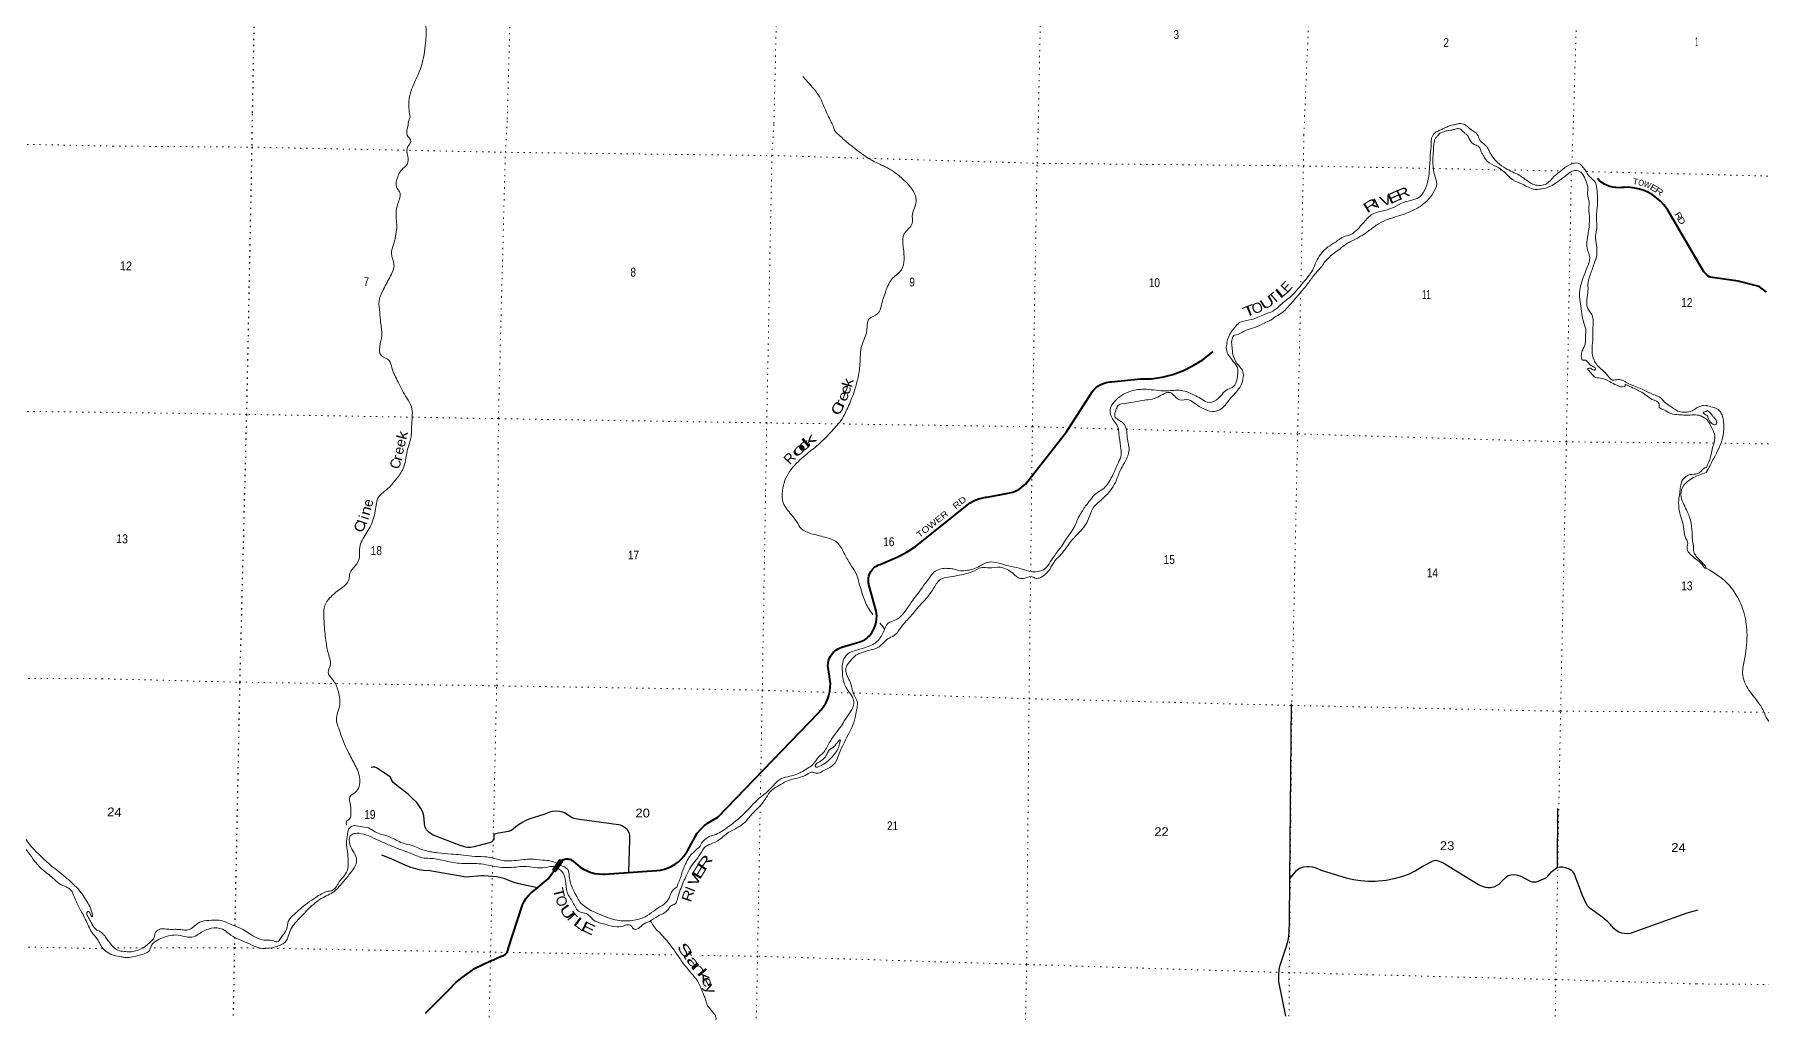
# Model space of a CAD drawing. Header units: feet. Extents: x -509309 to -252658, y -547785 to -360805.
# Drawn here: x -476222 to -442068, y -425019 to -405679 of the extents above; entities that cross this region are included whole.
import ezdxf

# ---------------------------------------------------------------- set-up
doc = ezdxf.new("R2010")
doc.units = ezdxf.units.FT
doc.header["$LTSCALE"] = 80
doc.linetypes.add('DOTTED', pattern=[1.5, 0.3, -1.2])
for name, color, linetype, lineweight in [('26', 7, 'Continuous', 40), ('27', 7, 'Continuous', 13), ('29', 7, 'Continuous', 25), ('39', 7, 'Continuous', 13), ('6', 7, 'DOTTED', 25), ('61', 7, 'Continuous', 13), ('7', 7, 'DOTTED', 13)]:
    doc.layers.add(name, color=color, linetype=linetype, lineweight=lineweight)
doc.layers.add('41', color=7, linetype='Continuous')

msp = doc.modelspace()

# ---------------------------------------------------------------- linework, layer by layer
at = {"layer": '26'}
for points in [[(-443064.85, -410483.72), (-443076.67, -410477.32), (-443108.53, -410456.58), (-443138.05, -410432.62), (-443164.91, -410405.71), (-443188.81, -410376.13), (-443209.48, -410344.23), (-443901.72, -409157.27), (-443916.42, -409134.58), (-443977.26, -409053.07), (-444046.29, -408978.37), (-444122.75, -408911.29), (-444205.81, -408852.57), (-444294.54, -408802.85), (-444387.99, -408762.68), (-444485.12, -408732.5), (-444584.88, -408712.64), (-444686.16, -408703.31), (-444762.87, -408704.31), (-444787.95, -408704.63), (-444812.87, -408708.2), (-444814.47, -408708.43), (-444873.12, -408712.31), (-444931.85, -408710.04), (-444990.02, -408701.64), (-445046.99, -408687.2), (-445102.15, -408666.89), (-445154.88, -408640.92), (-445204.6, -408609.59), (-445250.78, -408573.23), (-445292.9, -408532.24)], [(-441945.33, -410780.92), (-442091.99, -410665.63), (-442508.21, -410561.46), (-443064.85, -410483.72)], [(-459702.01, -416368.64), (-459688.71, -416337.57), (-459672.24, -416308.07), (-459652.77, -416280.44), (-459630.52, -416255.01), (-459605.73, -416232.04), (-459578.68, -416211.78), (-459549.66, -416194.47), (-459518.99, -416180.28), (-459487, -416169.38), (-459474.05, -416166), (-459137.88, -416018.5), (-458940.55, -415911.33), (-458791.11, -415810.87), (-457704.41, -414949.49), (-457633.68, -414910.03), (-457559.22, -414878.19), (-457481.83, -414854.3), (-457402.38, -414838.63), (-457367.8, -414834.47), (-456922.34, -414754.62), (-456860.76, -414737.3), (-456801.33, -414713.64), (-456744.69, -414683.89), (-456691.47, -414648.39), (-456642.26, -414607.53), (-456614.23, -414579.93), (-455802.66, -413543.47), (-455293.95, -412753.08), (-455259.41, -412712.26), (-455220.8, -412675.28), (-455178.53, -412642.53), (-455133.08, -412614.38), (-455084.92, -412591.14), (-455034.61, -412573.06), (-454982.67, -412560.34), (-454929.7, -412553.11), (-454909.15, -412551.82), (-454335.3, -412494.85), (-454122.8, -412492.78), (-453905.82, -412461.21), (-453693.32, -412407.14), (-453487.65, -412331.15), (-453291.04, -412234.07), (-453105.66, -412116.98), (-452933.53, -411981.15), (-452900.86, -411951.87)], [(-465800.21, -422034.9), (-465783.69, -422023.91), (-465766.12, -422014.72), (-465747.67, -422007.41), (-465728.57, -422002.06), (-465709.01, -421998.75), (-465689.21, -421997.49), (-465669.39, -421998.31), (-465649.77, -422001.2), (-465630.55, -422006.13), (-465611.95, -422013.04), (-465594.18, -422021.85), (-465577.43, -422032.47), (-465564.03, -422042.92), (-465422.84, -422160.67), (-465355.93, -422202.84), (-465284.98, -422237.78), (-465210.77, -422265.12), (-465134.11, -422284.55), (-465055.83, -422295.85), (-464976.8, -422298.92), (-464941.05, -422297.59), (-463910.07, -422230.75), (-463832.26, -422221.19), (-463755.87, -422203.55), (-463681.74, -422178.02), (-463610.68, -422144.89), (-463543.48, -422104.5), (-463480.87, -422057.32), (-463423.54, -422003.85), (-463372.11, -421944.68), (-463327.14, -421880.45), (-463302.94, -421838.8), (-463109.15, -421487.22), (-463039.94, -421409.08), (-462962.94, -421338.6), (-462890.71, -421284.43), (-462699.18, -421169.74), (-460710.95, -419105.98), (-460655.63, -419046.92), (-460606.78, -418982.4), (-460564.95, -418913.12), (-460530.58, -418839.86), (-460504.06, -418763.4), (-460485.68, -418684.59), (-460475.64, -418604.29), (-460474.05, -418523.38), (-460480.92, -418442.75), (-460491.54, -418383.21), (-460517.33, -418212.03), (-460520.6, -418169.87), (-460519.45, -418127.59), (-460519.24, -418125.74), (-460516.4, -418100.72), (-460509.19, -418075.74), (-460504.63, -418059.95), (-460488.66, -418020.61), (-460468.67, -417983.16), (-460444.87, -417948), (-460417.52, -417915.53), (-460386.94, -417886.09), (-460353.44, -417860.01), (-460317.4, -417837.57), (-460279.21, -417819.03), (-460247.93, -417807.31), (-459890.47, -417698.25), (-459856.62, -417688.44), (-459823.99, -417675.14), (-459792.92, -417658.5), (-459763.77, -417638.71), (-459757.24, -417633.2), (-459732.3, -417611.64), (-459708.26, -417586.59), (-459691.63, -417569.26), (-459655.66, -417522.93), (-459624.73, -417473.09), (-459599.18, -417420.29), (-459579.29, -417365.11), (-459565.28, -417308.16), (-459557.29, -417250.05), (-459555.43, -417191.42), (-459559.7, -417132.92), (-459566.6, -417091.04), (-459709.59, -416568.03), (-459717.09, -416535.08), (-459721.11, -416501.52), (-459721.59, -416467.73), (-459718.54, -416434.08), (-459711.99, -416400.93), (-459702.01, -416368.64)], [(-468485.39, -425049.78), (-468019.89, -424584.24), (-467882.14, -424445.84), (-467759, -424343.7), (-467502.69, -424163.35), (-467198.18, -424017.15), (-467126.16, -423988.12), (-466989.25, -423925.13), (-466972.65, -423922.09), (-466956.46, -423917.34), (-466940.86, -423910.92), (-466926.01, -423902.9), (-466912.08, -423893.38), (-466899.23, -423882.45), (-466887.58, -423870.24), (-466877.28, -423856.87), (-466868.43, -423842.51), (-466861.13, -423827.3), (-466855.46, -423811.4), (-466851.48, -423795.01), (-466849.57, -423781.86), (-466568.55, -422905.06), (-466534.15, -422839.38), (-466493.07, -422777.66), (-466445.76, -422720.57), (-466392.75, -422668.74), (-466334.61, -422622.74), (-466301.03, -422600.33), (-466060.51, -422393.73), (-465800.21, -422034.9)]]:
    msp.add_lwpolyline(points, dxfattribs=at)
at = {"layer": '29'}
for p, q in [((-446085, -422171.37), (-446077.8, -421000.94)), ((-464461.58, -422257.82), (-464439.47, -421623.59)), ((-446782.33, -422353.7), (-446640.97, -422431.52))]:
    msp.add_line(p, q, dxfattribs=at)
for points in [[(-451458.34, -425111.37), (-451597.71, -424430.68), (-451601.8, -424309.71), (-451593.6, -424186.7), (-451573.12, -424102.63), (-451450.14, -423725.38), (-451409.14, -423581.86), (-451392.76, -423446.54), (-451387.79, -423241.55), (-451380.37, -422394.78), (-451349.99, -418928.82)], [(-468577.38, -420999.66), (-468614.29, -420938.16), (-468659.38, -420882.81), (-468763.9, -420782.35), (-468831.53, -420718.8), (-469020.08, -420569.14), (-469124.6, -420483.03), (-469149.19, -420448.18), (-469169.68, -420390.77), (-469181.98, -420376.42), (-469214.77, -420353.87), (-469399.22, -420226.76), (-469452.51, -420198.06), (-469489.4, -420183.71), (-469526.28, -420181.66), (-469563.17, -420189.86)], [(-464439.47, -421623.59), (-464441.65, -421531.67), (-464458.04, -421475.29), (-464488.79, -421425.06), (-464535.92, -421380.99), (-464589.21, -421347.16), (-464626.1, -421330.76), (-464662.98, -421323.58), (-465482.75, -421212.88), (-465546.29, -421197.5), (-465593.42, -421175.97), (-465724.59, -421093.97), (-465765.58, -421073.47), (-465835.26, -421057.07), (-465900.85, -421050.92), (-465986.91, -421061.17), (-466046.36, -421077.57), (-466146.77, -421118.57), (-466439.85, -421214.93), (-466511.57, -421245.68), (-466558.71, -421271.31), (-466663.22, -421339.99), (-466745.2, -421405.59), (-466786.2, -421433.27), (-466843.57, -421454.79), (-467040.32, -421491.7), (-467122.29, -421508.1), (-467130.49, -421520.4), (-467130.49, -421614.7), (-467138.7, -421630.08), (-467171.48, -421659.81), (-467216.57, -421680.31), (-467249.37, -421688.51), (-467519.88, -421758.21), (-467593.67, -421770.51), (-467653.1, -421770.51), (-467687.93, -421766.41), (-467798.6, -421733.61), (-468347.85, -421520.4), (-468419.59, -421472.22), (-468466.72, -421421.99), (-468495.42, -421359.47), (-468507.7, -421290.78), (-468520, -421143.17), (-468540.51, -421070.4), (-468577.38, -420999.66)], [(-466268.15, -422572.63), (-466637.59, -422491.66), (-466709.33, -422471.15), (-466801.55, -422438.36), (-466928.61, -422389.16), (-466988.05, -422372.75), (-467072.07, -422356.35), (-467330.29, -422335.85), (-467377.44, -422336.87), (-467449.16, -422339.95), (-467613.11, -422356.35), (-467656.15, -422359.42), (-467719.68, -422352.25), (-468400.09, -422237.45), (-468523.05, -422225.15), (-468600.93, -422213.86), (-468678.81, -422192.35), (-468766.94, -422166.71), (-468871.45, -422126.74), (-469166.57, -421995.53), (-469346.91, -421921.73)], [(-451380.37, -422394.78), (-451249.28, -422226.62), (-451214.43, -422200.99), (-451183.69, -422182.54), (-451101.71, -422152.81), (-451046.37, -422145.63), (-451007.42, -422147.68), (-450929.55, -422156.91), (-450866, -422176.39), (-450740.99, -422226.62), (-450265.49, -422374.24), (-450122.01, -422406.02), (-449982.64, -422423.45), (-449826.87, -422438.82), (-449693.64, -422440.87), (-449626.02, -422435.75), (-449472.29, -422417.3), (-449314.48, -422386.54), (-449166.9, -422347.59), (-449015.24, -422292.23), (-448900.46, -422232.77), (-448761.1, -422148.71), (-448543.84, -422033.89), (-448492.6, -422024.66), (-448445.46, -422033.89), (-448373.72, -422063.62), (-448314.29, -422095.4), (-447650.23, -422505.46), (-447572.34, -422540.31), (-447508.81, -422560.82), (-447465.77, -422566.97), (-447410.43, -422564.92), (-447322.3, -422546.46)], [(-447322.3, -422546.46), (-447275.15, -422520.83), (-447240.31, -422496.23), (-447184.97, -422440.87), (-447092.74, -422352.71), (-447057.9, -422328.11), (-447008.71, -422311.7), (-446951.32, -422307.6), (-446902.13, -422311.7), (-446832.44, -422332.21), (-446793.5, -422348.61), (-446625.44, -422438.82), (-446588.54, -422451.12), (-446551.65, -422455.22), (-446500.41, -422451.12), (-446451.22, -422434.72), (-446338.5, -422387.56), (-446299.55, -422365.01), (-446277.01, -422340.41), (-446203.22, -422256.35), (-446139.69, -422203.04), (-446085, -422171.37)], [(-443306.51, -423015.37), (-443407.59, -423039.55), (-443522.37, -423072.35), (-444645.54, -423474.21), (-444698.83, -423480.34), (-444760.32, -423478.31), (-444813.61, -423468.04), (-444871, -423449.6), (-444926.33, -423416.78), (-444969.37, -423375.79), (-445041.11, -423291.72), (-445088.25, -423244.58), (-445235.82, -423125.66), (-445436.68, -422978.04), (-445487.92, -422928.81), (-445526.86, -422867.32), (-445588.35, -422719.7), (-445756.41, -422285.04), (-445772.8, -422261.45), (-445801.5, -422231.73), (-445867.09, -422194.83), (-445920.38, -422174.32), (-445977.77, -422162.02), (-446041.3, -422163.04), (-446085, -422171.37)]]:
    msp.add_lwpolyline(points, dxfattribs=at)
at = {"layer": '39'}
msp.add_line((-463504.21, -422551.69), (-463489.77, -422489.94), dxfattribs=at)
for points in [[(-469480.76, -403871.41), (-469259.65, -404112.04), (-469080.61, -404345.98), (-468896.3, -404628.22), (-468707.81, -404900.49), (-468524.69, -405259.08), (-468476.5, -405515.05), (-468490.53, -405898.65), (-468584.01, -406355.34), (-468759.03, -406762.52), (-468808.31, -406960.68), (-468809.6, -407171.66), (-468790.84, -407314.66)], [(-460414.88, -407484.42), (-460566.03, -407185.75), (-460713.68, -406869.92), (-460875.19, -406670.42), (-461019.24, -406509.39)], [(-470049.18, -421328.33), (-470056.42, -421272), (-469989.29, -421206.65), (-469961.44, -421080.52), (-469967.53, -420941.87), (-469983.18, -420768.96), (-469875.64, -420684.08), (-469785.65, -420418.23), (-469882.01, -420133.76), (-470018.86, -419874.84), (-470110.38, -419674.77), (-470203.04, -419412.44), (-470248.7, -419233.09), (-470188.96, -418978.87), (-470209.03, -418691.43), (-470300.38, -418479.32), (-470408.4, -418311.16), (-470363.72, -418129.03), (-470389.96, -417996.13), (-470446.76, -417752.37), (-470484.18, -417414.48), (-470497.01, -417183.37), (-470476.18, -416984.85), (-470377.72, -416831.57), (-470176.66, -416659.62), (-470001.44, -416469.24), (-469981.64, -416345.01), (-469877.25, -416197.84), (-469790.35, -416010.27), (-469787.83, -415829.57), (-469739.78, -415693.67), (-469581.49, -415422.74), (-469480.82, -415110.85), (-469408.66, -414828.69), (-469227.81, -414666.5), (-469066.71, -414481.96), (-468929.4, -414277), (-468848.29, -413928.7), (-468767.76, -413622.56), (-468758.44, -413385.72), (-468746, -413213.19), (-468763.76, -413048.28), (-468857.68, -412876.3), (-469025.82, -412558.71), (-469148.35, -412279.9), (-469206.52, -412134.51), (-469353.66, -412038.11), (-469352.02, -411632.48), (-469374.48, -411373.12), (-469389.88, -411182.14), (-469402.76, -410955.04), (-469331.69, -410751.18), (-469191.6, -410490.04), (-469109.63, -410224.08), (-469160.91, -410016.53), (-469116.2, -409832.4), (-469077.76, -409666.25), (-469055.54, -409511.93), (-469067.56, -409222.59), (-469030.71, -409026.29), (-468997.36, -408793.81), (-469056.26, -408700.62), (-469035.38, -408498.08), (-468989.84, -408398.3), (-468930.73, -408332.84), (-468843.15, -408239.66), (-468837, -408087.13), (-468834.29, -407892.37), (-468774.73, -407794.79), (-468847.23, -407669.29), (-468836.88, -407502.76), (-468810.9, -407366.56), (-468790.84, -407314.66)], [(-448573.96, -407718.19), (-448501.74, -407620.25), (-448427.48, -407580.15), (-448359.25, -407548.07), (-448272.95, -407509.98), (-448208.73, -407481.92), (-448106.38, -407459.9), (-448024.11, -407441.89), (-447921.76, -407462.04), (-447847.52, -407518.31), (-447759.24, -407588.65), (-447685, -407640.9), (-447634.3, -407736.76)], [(-459629.8, -417158.66), (-459691.86, -417080.74), (-459818.59, -416815.93), (-459903.11, -416545.68), (-459972.42, -416335.88), (-460082.34, -416159.66), (-460203.7, -415941.11), (-460347.21, -415728.29), (-460580.6, -415628.69), (-460858.51, -415556.59), (-461049.77, -415457.58), (-461140.26, -415327.81), (-461242.63, -415185.83), (-461405.92, -414952.65), (-461422.54, -414705.42), (-461280.88, -414331.84), (-460997.78, -414032.5), (-460746.06, -413825.1), (-460469.43, -413557.8), (-460265.41, -413317.61), (-460112.91, -413030.53), (-459998.42, -412734.9), (-459932.92, -412498.84), (-459888.68, -412204.24), (-459849.39, -411833.27), (-459753.04, -411543.42), (-459709.67, -411311.07), (-459539.66, -411206.97), (-459463.02, -411035.32), (-459372.74, -410749.39), (-459240.89, -410504.2), (-459067.98, -410335.88), (-459015.02, -410135.79), (-459029.86, -409904.65), (-459009.86, -409621.78), (-458854.52, -409419.08), (-458849.97, -409236.4), (-458810.08, -409110.43), (-458777.58, -408938.18), (-458888.63, -408699.69), (-459025.07, -408555.24), (-459221.45, -408391.89), (-459388.69, -408297.22), (-459667.71, -408160.84), (-460037.26, -407896.72), (-460217.78, -407747.64), (-460336.62, -407635.56), (-460384.1, -407586.71), (-460414.88, -407484.42)], [(-452422.94, -412492.31), (-452418.84, -412273.5), (-452505.78, -412142.21), (-452635.88, -411912.13), (-452624.55, -411775.71), (-452597.53, -411675.58), (-452477.45, -411485.94), (-452374.22, -411382.49), (-452143.12, -411322.37), (-451883.54, -411218.34), (-451720.57, -411155.59), (-451540.76, -411008.67), (-451324.54, -410827.95), (-451243.5, -410738.35), (-450992.04, -410435.48), (-450933.06, -410347.68), (-450859.27, -410177.71), (-450662.29, -409912.49), (-450516.99, -409811.43), (-450418.15, -409746.08), (-450349.54, -409698.52), (-450172.55, -409637.91), (-450045.32, -409538.69), (-449917.68, -409397.31), (-449743.72, -409234.27), (-449504.51, -409164.19), (-449301.34, -409089.76), (-449126.09, -409001.02), (-448792.13, -408875.59), (-448737.31, -408801.81), (-448657.27, -408607.79), (-448630, -408481.56), (-448616.17, -408292.96), (-448604.57, -408128.44), (-448597.25, -407991.98), (-448584.17, -407881.67), (-448578.87, -407747.21), (-448573.96, -407718.19)], [(-448539.73, -407984.92), (-448536.31, -407923.61), (-448533.65, -407870.42), (-448525.67, -407818.57), (-448515.04, -407773.36), (-448493.51, -407719.85)], [(-448493.51, -407719.85), (-448453.58, -407682.53), (-448423.48, -407644.4), (-448359.26, -407612.32), (-448266.94, -407582.27), (-448182.66, -407570.28), (-448102.38, -407550.26), (-448026.13, -407544.29), (-447983.99, -407568.41), (-447925.8, -407626.68), (-447883.67, -407658.83), (-447851.56, -407692.99), (-447838.85, -407732.84)], [(-444743.91, -412638.3), (-444767.04, -412648.85), (-444909.12, -412623.45), (-445056.71, -412545.81), (-445234.48, -412479.93), (-445352.51, -412454.76), (-445402.14, -412404.11), (-445473.55, -412325.15), (-445489.35, -412300.92), (-445455.09, -412281.15), (-445409.16, -412299.64), (-445353.25, -412322.24), (-445332.99, -412300.34), (-445416.54, -412233.32), (-445489.99, -412158.36), (-445541.78, -412123.76), (-445581.89, -412125.4), (-445610.86, -412010.69), (-445585.94, -411920.57), (-445540.88, -411820.6), (-445531.1, -411635.98), (-445522.27, -411551.74), (-445564.81, -411388.72), (-445601.14, -411205.69), (-445627.32, -411008.69), (-445651.63, -410825.77), (-445628.02, -410663.36), (-445574.22, -410487.18), (-445502.28, -410301.12), (-445449.98, -410072.72), (-445488.87, -409947.88), (-445501.35, -409785.15), (-445484.06, -409654.8), (-445466.85, -409532.49), (-445450.96, -409337.89), (-445462.84, -409112.92), (-445459.8, -409004.53), (-445490.19, -408829.58), (-445481.14, -408721.25), (-445519.96, -408588.38), (-445600.58, -408425.02), (-445706.31, -408371.85), (-445792.61, -408383.1), (-445857.16, -408424.67), (-446103.48, -408609.13), (-446222.45, -408682.32), (-446425.45, -408738.69), (-446535.75, -408743.7), (-446779.32, -408641.08), (-446968.93, -408555.02), (-447159.7, -408380.6), (-447295.15, -408291.02), (-447474.58, -408188.99), (-447528.03, -408118.23), (-447561.53, -408057.69), (-447595.04, -407999.16), (-447612.49, -407936.76), (-447674.08, -407879.98), (-447753.93, -407845.12), (-447838.85, -407732.84)], [(-447447.23, -407959), (-447467.02, -407923.83), (-447507.51, -407874.22), (-447544.97, -407840.82), (-447599.63, -407795.26), (-447623.92, -407767.93), (-447634.3, -407736.76)], [(-448539.73, -407984.92), (-448545.79, -408060.71), (-448545.88, -408279.55), (-448521.44, -408448.42), (-448475.14, -408637.57), (-448542.94, -408809.61), (-448705.19, -409006.89), (-448910.96, -409143.53), (-449248.99, -409274.95), (-449440.02, -409337.44), (-449625.29, -409426.09), (-449802.9, -409552.96), (-450044.95, -409709.35), (-450238.37, -409811.97), (-450387.73, -409919.02), (-450597.8, -410085.74), (-450698.85, -410192.94)], [(-447447.23, -407959), (-447432.59, -407990.61), (-447385.33, -408079.39), (-447268.36, -408214.97), (-447105.12, -408332.92), (-446845.78, -408463.79), (-446744.17, -408528.97), (-446548.88, -408649.21), (-446302.14, -408631.4), (-446154.46, -408490.21), (-446039.29, -408394.89), (-445867.7, -408269.98), (-445676.87, -408227.56), (-445545.75, -408351.24), (-445436.97, -408504.82), (-445347.58, -408589.96), (-445301.3, -408781.12), (-445291, -408961.91), (-445302.79, -409146.51), (-445312.37, -409309.04), (-445308.32, -409513.87), (-445329.78, -409662.24), (-445315.54, -409849.09), (-445305.26, -410031.88), (-445359.14, -410216.1), (-445441.6, -410454.26), (-445481.36, -410628.57), (-445480.14, -410710.89), (-445497.77, -410877.37), (-445483.91, -411104.37), (-445400.99, -411237.64), (-445380.89, -411440.6), (-445384.3, -411587.13), (-445387.66, -411729.65), (-445399.72, -411942.36), (-445361.39, -412125.41), (-445230.67, -412291.24), (-445113.47, -412402.74), (-444994.3, -412518.27), (-444883.97, -412509.25), (-444670.29, -412593.52), (-444410.7, -412698.3), (-444231.15, -412788.28), (-444027.63, -412886.52), (-443972.08, -412947.26), (-443852.64, -413034.68), (-443765.05, -413097.73), (-443679.26, -413140.68), (-443549.09, -413153.92), (-443420.58, -413131), (-443331.81, -413071.58), (-443269.41, -413044.05), (-443156.91, -413018.98), (-443132.8, -413023.48), (-443124.46, -413027.02), (-443114, -413031.49)], [(-451691.45, -411282.58), (-451549.87, -411197.73), (-451379.68, -411027.55), (-451198.86, -410820.13), (-451023.35, -410607.39), (-450890.39, -410426.57), (-450778.7, -410304.24), (-450698.85, -410192.94)], [(-451691.45, -411282.58), (-451746.26, -411326.01), (-451824.77, -411361.43), (-451943.63, -411422.58), (-452120.69, -411491.22), (-452287.64, -411551.93), (-452398.46, -411611.15), (-452486.92, -411638.44), (-452529.94, -411734.42), (-452525.29, -411877.01), (-452508.46, -412003.65), (-452428.05, -412189.1), (-452319.12, -412326.62), (-452302.31, -412455.27), (-452372.46, -412663.42), (-452573.21, -412904.52), (-452769.6, -413107.5), (-452920.26, -413140.25), (-453096.12, -413084.43), (-453247.59, -412992.69), (-453379.09, -412909.17), (-453561.53, -412911.51), (-453748.57, -412767.25), (-453991.97, -412855.37), (-454295.3, -412922.85), (-454612.51, -412974.15), (-454787.45, -413030.77), (-454822.31, -413112.77), (-454845.5, -413231.01), (-454678.47, -413373.08), (-454596.98, -413654.91), (-454565.6, -413936.28), (-454655.91, -414156.3), (-454737.58, -414312.15), (-454834.05, -414548.17), (-454929.76, -414703.9), (-455105.89, -414884.98), (-455178.7, -414952.58), (-455257.62, -415030.15), (-455343.57, -415214.08), (-455400.96, -415346.06), (-455526.83, -415511.54), (-455690.86, -415684.71), (-455812.7, -415848.22), (-455906.05, -415967.83), (-456023.52, -416093.24), (-456100.84, -416212.99), (-456218.55, -416364.5), (-456323.43, -416431.8), (-456397.73, -416445.17), (-456479.62, -416414.3), (-456712.49, -416450.32), (-456865.83, -416344.51), (-456975.36, -416269.22), (-457113.24, -416223.78), (-457329.87, -416237.86), (-457476.15, -416232.5), (-457671.4, -416317.04), (-457804.09, -416357.99), (-457968.78, -416390.61), (-458149.48, -416421.08), (-458284.16, -416459.99), (-458422.07, -416627.38), (-458558.23, -416820.88), (-458722.33, -417002.07), (-458880.5, -417191.35), (-459056.78, -417388.5), (-459212.93, -417575.79), (-459337.87, -417644.92), (-459509.72, -417797.94), (-459724.94, -417874.26), (-459907.94, -417934.82)], [(-462855.77, -421549.29), (-462740.55, -421512.68), (-462486.48, -421356.4), (-462274.39, -421187.69), (-462096.35, -421016.66), (-461964.7, -420875.32), (-461623.02, -420571.28), (-461519.7, -420457.79), (-461443.05, -420408.3), (-461274.22, -420361.66), (-461054.98, -420283.36), (-460929.98, -420208.21), (-460825.04, -420134.89), (-460703.26, -419977.4), (-460624.39, -419905.85), (-460494.13, -419700.25), (-460370.1, -419516.67), (-460256.35, -419361.12), (-460176.93, -419231.34), (-460069.18, -419073.72), (-460011.6, -418921.66), (-460034.48, -418798.98), (-460127.38, -418661.61), (-460219.53, -418445.94), (-460236.01, -418283.16), (-460234.66, -418142.64), (-460189.28, -418008.54), (-460090.16, -417915.08), (-459975.49, -417871.96), (-459800.57, -417817.35), (-459657.76, -417766.46), (-459492.09, -417631.46), (-459408.41, -417475.62), (-459326.84, -417329.81), (-459198.02, -417274.77), (-458916.6, -416984.23), (-458760.23, -416772.85), (-458664.75, -416641.21), (-458514.41, -416431.78), (-458423.18, -416324.2), (-458310.33, -416263), (-458187.89, -416246.05), (-458117.78, -416250.71), (-458021.67, -416261.63), (-457931.72, -416288.56), (-457797.42, -416289.79), (-457652.84, -416263.01), (-457519.99, -416206), (-457370.94, -416131.07), (-457198.52, -416128.64), (-456978.62, -416190.89), (-456736.59, -416245.31), (-456470.64, -416314), (-456257.79, -416275.8), (-456144.38, -416154.37), (-456052.83, -416014.67), (-455900.54, -415811.28), (-455823.17, -415685.5), (-455729.72, -415555.86), (-455629.94, -415394.15), (-455582.75, -415280.14), (-455486.87, -415106.35), (-455421.81, -415010.58), (-455326.43, -414888.98), (-455221.05, -414769.49), (-455083.87, -414678.39), (-454988.7, -414578.88), (-454892.9, -414413.12), (-454839.67, -414297.16), (-454772.12, -414151.21), (-454718.55, -413999.12), (-454729, -413834.39), (-454762.61, -413577.1), (-454781.51, -413456.46), (-454905.9, -413258.57), (-454936.41, -413095.66), (-454846.7, -412937.87), (-454670.99, -412800.95), (-454489.89, -412728.33), (-454219.03, -412702.71), (-454028.76, -412720.51), (-453834.45, -412734.34), (-453714.1, -412725.41), (-453427.66, -412748.11), (-453275.98, -412817.76), (-453144.31, -412883.22), (-453018.74, -412958.65), (-452831.88, -412912.18), (-452611.38, -412703.4), (-452498.6, -412648.21), (-452422.94, -412492.31)], [(-444743.91, -412638.3), (-444743.57, -412629.75), (-444748.89, -412616.45), (-444736.93, -412608.47), (-444718.31, -412616.45), (-444667.79, -412639.05), (-444614.6, -412662.99), (-444544.13, -412692.24), (-444497.6, -412720.16), (-444459.04, -412740.1), (-444412.33, -412760.76)], [(-443119.42, -413308.21), (-443193.28, -413257.56), (-443265.11, -413222.77), (-443381.24, -413209.66), (-443551.67, -413214.12), (-443681.88, -413204.9), (-443842.02, -413181.35), (-443979.65, -413109.81), (-444069.35, -413056.79), (-444074.75, -412992.49), (-444212.18, -412900.89), (-444325.74, -412827.57), (-444412.33, -412760.76)], [(-443118.03, -413222.83), (-443160.65, -413199.64), (-443188.52, -413179.31), (-443204.34, -413157.08), (-443186.26, -413153.23), (-443154.1, -413143.48), (-443135.98, -413135.62), (-443115.86, -413122.06)], [(-443114, -413031.49), (-442882.45, -413123.71), (-442794.9, -413394.7), (-442820.04, -413671.66), (-442990, -414064.55), (-443139.37, -414351.87)], [(-443118.03, -413222.83), (-442982.01, -413403.32), (-442951.83, -413401.86), (-442934.62, -413339.86), (-442999.33, -413250.21), (-443032.68, -413205.37), (-443115.86, -413122.06)], [(-443119.42, -413308.21), (-443004.22, -413519.5), (-442970.64, -413662.85), (-443014.27, -413851.01), (-443055.88, -414039.21), (-443137.44, -414249)], [(-443175.55, -416238.66), (-443264.84, -416125.92), (-443370.32, -416046.66), (-443459.73, -415963.52), (-443520.96, -415868.6), (-443507.84, -415754.28), (-443560.69, -415621.28), (-443588.87, -415424.27), (-443629.48, -415269.3), (-443674.01, -415104.26), (-443684.07, -414899.38), (-443664.67, -414757.02), (-443649.43, -414630.67), (-443603.99, -414490.55), (-443521.06, -414413.01), (-443468.73, -414391.4), (-443306.17, -414370.81), (-443257.72, -414335.11), (-443172.8, -414259.6), (-443137.39, -414248.87)], [(-443139.29, -414351.72), (-443270.3, -414393.22), (-443393.12, -414450.32), (-443514.16, -414529.52), (-443585.02, -414603.15), (-443640.93, -414789.36), (-443600.35, -414948.34), (-443531.53, -415087.5), (-443455.28, -415288.97), (-443421.6, -415540.24), (-443414.81, -415668.8), (-443396.04, -415801.48), (-443385.17, -415922.04), (-443343.82, -416000.72), (-443238.67, -416114.12), (-443174.62, -416182.47)], [(-443139.97, -416239.97), (-443160.14, -416241.53), (-443166.35, -416239.97), (-443175.55, -416238.66)], [(-443139.97, -416239.97), (-443158.59, -416202.73), (-443174.62, -416182.47)], [(-443139.97, -416239.97), (-442725.43, -416540.08), (-442546.77, -416774.56), (-442390.57, -417139.29), (-442334.05, -417568.52), (-442389.62, -418082.13), (-442418.81, -418361.03), (-442344.35, -418577.5), (-442124.76, -418883.09), (-442009.49, -419066.15), (-441928.16, -419236.51), (-441601.96, -419427.47), (-441227.57, -419510.77), (-440601.81, -419367.52), (-440338.38, -419251.76), (-439886.5, -419274.17), (-439626.25, -419443.81), (-439357.23, -419794.54), (-438945.39, -420250.43), (-438598.91, -420652.85), (-438517.4, -420813.17), (-438311.37, -420869.24), (-438002.71, -420808.59), (-437748.74, -420881.62), (-437377.93, -421272.43), (-437206.46, -421571.1), (-437104.93, -421846.38)], [(-459400.19, -417457.28), (-459419.67, -417419.84), (-459494.02, -417328.26)], [(-459907.94, -417934.82), (-459984.54, -417980.3), (-460055.41, -418053.93), (-460132.48, -418147.59), (-460169.52, -418247.63), (-460119.04, -418418.75), (-460073.9, -418519.55), (-459996.13, -418771.23), (-459942.99, -418874.11), (-459946.36, -419016.63), (-459977.9, -419170.93), (-460040.05, -419381.17), (-460123.79, -419543.03), (-460209.63, -419714.9), (-460301.75, -419914.83), (-460355.19, -420052.87), (-460486.82, -420192.2), (-460587.5, -420239.46), (-460752.49, -420304.2), (-460820.43, -420281.5), (-460939.15, -420328.59), (-461186.51, -420412.66), (-461339.32, -420461.45), (-461498.55, -420552.34), (-461639.75, -420643.4), (-461743.33, -420785), (-461869.24, -420954.5), (-462029.12, -421113.65), (-462130.53, -421237.2), (-462300.21, -421372.17), (-462507.77, -421486.71), (-462622.95, -421582.02), (-462804.38, -421688.78), (-462951.41, -421761.71), (-463010.29, -421839.47), (-463128.25, -422017.08), (-463233.79, -422152.63), (-463313.44, -422306.5), (-463383.07, -422460.45), (-463442.65, -422612.49), (-463500.49, -422790.65), (-463543.5, -422886.62), (-463634.16, -422933.98), (-463678.85, -422995.8), (-463757.7, -423065.35), (-463888.61, -423130.4), (-464053.99, -423235.3), (-464192.97, -423304.29), (-464304.03, -423389.61), (-464376.1, -423378.91), (-464415.64, -423322.33), (-464507.69, -423305.42), (-464576.05, -423326.88), (-464742.53, -423337.4), (-464964.52, -423283.16), (-465172.19, -423198.94), (-465299.35, -423081.33), (-465433.34, -423047.98), (-465567.85, -422860.03), (-465682.16, -422656.2), (-465716.03, -422425), (-465814.3, -422221.32), (-465869.32, -422191.45)], [(-460275.19, -419654.07), (-460293.87, -419720.15), (-460324.89, -419820.25), (-460396.12, -419932.03), (-460491.29, -420031.54), (-460602.4, -420120.87), (-460670.91, -420158.39), (-460769.26, -420171.54), (-460771.03, -420147.43), (-460706.32, -420087.8), (-460621.56, -420028.34), (-460572.97, -419978.59), (-460528.09, -419896.69), (-460487.36, -419830.81), (-460412.78, -419787.32), (-460364.1, -419727.54), (-460323.55, -419679.73), (-460275.12, -419646.04), (-460267.18, -419654.14)], [(-474988.09, -423410.59), (-475022.55, -423375.56), (-475066.77, -423319.81), (-475111.96, -423233.91), (-475168.96, -423141.58), (-475189.15, -423086.66), (-475169.55, -423041.14), (-475135.85, -423052.34), (-475108, -423117.56), (-475082.79, -423142.53), (-475084.47, -423074.19), (-475146.96, -422907.35), (-475303.04, -422663), (-475553.03, -422409.39), (-475716.73, -422271.21), (-475857.43, -422163.95), (-476077.09, -421961.6), (-476355.75, -421666.83), (-476462.7, -421510.53), (-476562.74, -421386.59), (-476672.99, -421268.32), (-476873.53, -421034.49), (-476938.34, -420935.86), (-477030.7, -420822.23), (-477106.27, -420745.32), (-477204.99, -420641.51), (-477307.57, -420533.55), (-477433, -420448.91), (-477556.06, -420412.55), (-477704.33, -420351.22), (-477943.31, -420363.09), (-478051.26, -420471.85), (-478179.85, -420597.98), (-478233.41, -420640.32), (-478196.39, -420671.72), (-478271.87, -420827.79), (-478323.2, -420922.43), (-478380.09, -420944.57), (-478398.91, -421026.27), (-478404.76, -421080.29), (-478462.71, -421192.78), (-478520.76, -421249.03), (-478608.83, -421362.48), (-478679.27, -421488.6), (-478752.14, -421626.68), (-478816.21, -421801.21), (-478849.57, -421956.72), (-478918.45, -422213.43), (-478952.83, -422399.03), (-478999.98, -422606.28), (-478972.22, -422792), (-478936.33, -422915.74), (-478929.44, -423066.61), (-478920.31, -423269.77), (-478915.76, -423430.59), (-478933.3, -423592.66), (-478999.34, -423706.88), (-479041.09, -423755.65), (-479032.44, -423796.12), (-479040.16, -423846.06), (-479109.67, -423885.85), (-479201.38, -423870.65), (-479281.36, -423982.38), (-479448.25, -424173.46), (-479502.7, -424241.89), (-479502.27, -424288.09), (-479531.4, -424319.23), (-479648.63, -424347.33), (-479854.5, -424446.7), (-480000.22, -424546.13), (-480249.3, -424678.16), (-480523.23, -424833.43), (-480699.81, -424955.9), (-480863.26, -425104.93), (-481015.97, -425173.99), (-481193.66, -425270.31), (-481325.03, -425360.19), (-481444.08, -425500.7), (-481586.35, -425616.32), (-481666.54, -425734.06), (-481808.55, -425960.15), (-481904.81, -426137.59), (-481930.15, -426293.37), (-481924.31, -426416.08), (-481943.51, -426568.06), (-481976.35, -426649.27), (-482020.13, -426816.47), (-482063.43, -426969.63), (-482088.14, -427165.6), (-482068.18, -427345.03), (-482035.07, -427432.52), (-481994.54, -427596.59), (-481965.94, -427816.49), (-481954.92, -427905.23), (-481955.22, -428031.75), (-481990.47, -428124.93), (-482077.07, -428254.51)], [(-483355.67, -427325.88), (-483207.99, -427317.92), (-483088.94, -427354.14), (-482984.65, -427411.95), (-482889.81, -427511.61), (-482840.77, -427720.16), (-482835.67, -427864.93), (-482855.83, -428044.99), (-482862.77, -428307.85), (-482830.18, -428469.64), (-482736.47, -428661.64), (-482643.08, -428745.19), (-482478.24, -428791.02), (-482232.46, -428697.03), (-482077.39, -428499.52), (-482012.26, -428353.14), (-481904.97, -428145.94), (-481828.74, -427967.81), (-481808.58, -427787.75), (-481884.18, -427475.87), (-481942.59, -427307.17), (-482018.67, -427009.32), (-481990.63, -426833.55), (-481906.01, -426585.41), (-481852.17, -426358.31), (-481809.71, -426170.98), (-481804.43, -426074.76), (-481733.67, -425880.38), (-481641.46, -425763.04), (-481482.68, -425692.18), (-481409.68, -425550.09), (-481279.36, -425432.05), (-481024.18, -425356.47), (-480922.28, -425307.75), (-480726.22, -425202.02), (-480496.44, -424989), (-480344.46, -424823.51), (-480084.69, -424671.76), (-479828.08, -424554.05), (-479489.8, -424392.96), (-479347.97, -424231.13), (-479339.23, -424151.1), (-479267.57, -424107.37), (-479191.11, -423981.46), (-479022.61, -423860.72), (-478904.74, -423696.07), (-478890.38, -423686.52), (-478792.58, -423404.7), (-478790.49, -423284.27), (-478827.74, -423200.64), (-478852.39, -423041.14), (-478809.79, -423026.53), (-478751.33, -423134.99), (-478749.01, -423066.78), (-478790.63, -422934.81), (-478853.64, -422665.53), (-478887, -422467.57), (-478824.08, -422327.13), (-478771.43, -422252.63), (-478753.56, -422375.75), (-478726.81, -422296.33), (-478660.68, -422061.62), (-478596.31, -421760.57), (-478387.37, -421394.19), (-478271.05, -421157.19), (-478249.23, -420987.23), (-478132.88, -420808.46), (-478024.66, -420691.68), (-477842.09, -420511.17), (-477667.95, -420519.17), (-477585.64, -420515.97), (-477383.14, -420633.38), (-477272.18, -420789.83), (-477132.87, -420878.97), (-476988.65, -421000.41), (-476881.36, -421146.69), (-476791.88, -421286.33), (-476772.56, -421425.57), (-476630.45, -421609.2), (-476377.37, -421830.78), (-476252.67, -421995.73), (-476081.07, -422196.44), (-475858.73, -422378.8), (-475726.24, -422491.81), (-475488.45, -422632.53), (-475440.07, -422742.64), (-475386.16, -422867), (-475275.05, -423077.68)], [(-474848.45, -423502.13), (-474819.42, -423546.14), (-474754.12, -423635.08), (-474666.91, -423738.27), (-474571.35, -423807.41), (-474449.28, -423828.61), (-474331.1, -423837.72), (-474224.67, -423818.62), (-474095.93, -423771.62), (-473993.02, -423700.28), (-473928.32, -423642.65), (-473855.32, -423554.98), (-473838.57, -423480.85), (-473757.55, -423393.25), (-473647.21, -423384.23), (-473537.05, -423393.27), (-473418.77, -423392.35), (-473334.64, -423399.14), (-473224.48, -423408.18), (-473144.13, -423390.85), (-473081.57, -423347.25), (-472996.74, -423279.77), (-472912.11, -423234.37), (-472721.48, -423214.03), (-472601.16, -423209.11), (-472469.12, -423236.42), (-472317.41, -423302.06), (-472181.59, -423353.5), (-472063.89, -423412.8), (-471942.39, -423494.22), (-471776.83, -423580.07), (-471642.81, -423609.4), (-471526.57, -423612.48), (-471412.59, -423641.63), (-471355.82, -423573.89), (-471296.92, -423494.12), (-471227.64, -423376.3), (-471202.24, -423236), (-471151.4, -423160.17), (-471017.92, -423036.91), (-470902.69, -422935.58), (-470735.17, -422816.65), (-470654.48, -422763.18), (-470424.81, -422642.82), (-470342.47, -422627.51), (-470225.03, -422504.11), (-470190.43, -422450.22), (-470089.04, -422328.68), (-470019.51, -422184.76), (-470014.19, -422048.29), (-470030.41, -421857.41), (-470048.8, -421684.58), (-470031.23, -421524.12), (-470006.1, -421411.92), (-469915.23, -421342.48), (-469779.06, -421357.79), (-469614.95, -421385.39), (-469481.37, -421460.9), (-469359.59, -421512.21), (-469185.7, -421566.01), (-468944.27, -421682.66), (-468796.31, -421722.16), (-468666.45, -421767.52), (-468494.69, -421833.35), (-468240.54, -421877.84), (-467980.2, -421904.32), (-467785.87, -421916.14), (-467569.67, -421946.23), (-467319.18, -421954.55), (-467121.07, -421990.5), (-466919.03, -422034.51), (-466732.58, -422032.21), (-466543.96, -422011.85), (-466397.53, -422001.15), (-466173.23, -422023.28), (-466003.01, -422040.91), (-465816.7, -422125.96)], [(-465868.55, -422191.87), (-465945.92, -422149.85), (-466108.47, -422168.43), (-466533.22, -422146.47), (-466699.74, -422161), (-467064.52, -422155.65), (-467428.76, -422094.08), (-467775.5, -422088.9), (-468089.74, -422039.84), (-468363.88, -421989.14), (-468512.15, -421981.76), (-468755.89, -421897.2), (-468977.61, -421814.86), (-469193.27, -421728.56), (-469418.85, -421630.12), (-469798.39, -421492.12), (-469894.66, -421497.27), (-469973.27, -421542.72), (-469994.22, -421636.89), (-469963.38, -421765.67), (-469876.61, -421915.03), (-469849.85, -422051.8), (-469925.57, -422213.73), (-470075.78, -422409.11), (-470160.96, -422512.73), (-470292.5, -422642.03), (-470550.44, -422784.22), (-470786.82, -422976.8), (-470914.33, -423104.12), (-471062.18, -423263.38), (-471147.6, -423391.09), (-471201.06, -423531.14), (-471240.02, -423623.14), (-471389.27, -423718.14), (-471531.99, -423758.99), (-471682.47, -423773.67)], [(-463412.56, -422277.31), (-463395.36, -422226.73), (-463366.57, -422161.29), (-463329.81, -422074.65), (-463283.91, -421990.49), (-463234.64, -421919.06), (-463184.78, -421871.68), (-463100.91, -421792.61)], [(-462855.77, -421549.29), (-462911.68, -421583.74), (-462998.12, -421652.23), (-463030.73, -421702.79), (-463081.29, -421779.44), (-463100.91, -421792.61)], [(-465819.76, -422124.48), (-465671.86, -422208.57), (-465641.12, -422347.39), (-465563.42, -422607.1), (-465490.57, -422744.29), (-465429.43, -422849.25), (-465304.21, -422960.82), (-465162.67, -423042.43), (-464964.98, -423122.54), (-464769.25, -423196.61), (-464613.14, -423222.14), (-464384.58, -423218.21), (-464141.3, -423142.14), (-463969.85, -423031.28), (-463804.42, -422920.37), (-463727.67, -422860.84), (-463648.33, -422739.1), (-463584.96, -422611.19), (-463504.21, -422551.69)], [(-463412.56, -422277.31), (-463446.61, -422392.65), (-463489.77, -422489.94)], [(-475275.05, -423077.68), (-475199.93, -423226.87), (-475136.35, -423361.61), (-475027.6, -423524), (-475027.34, -423524.21)], [(-471682.47, -423773.67), (-471806.53, -423750.45), (-472002.17, -423666.34), (-472205.81, -423580.15), (-472377.22, -423478.19), (-472504.68, -423390.69), (-472723, -423372.63), (-472946.41, -423466.95), (-473079.43, -423542.02), (-473193.72, -423544.99), (-473379.78, -423507.14), (-473684.98, -423560.56), (-473819.91, -423625.58), (-473886.59, -423681.18), (-473949.96, -423809.09), (-474187.51, -423915.33), (-474440.41, -423949.15), (-474510.43, -423934.45), (-474644.51, -423911.14), (-474786.19, -423843.59), (-474881.55, -423754.37), (-474938.78, -423659.49), (-474991.5, -423572.75)], [(-474988.1, -423410.59), (-474955.75, -423424.38), (-474920.36, -423439.36), (-474894.49, -423457.05), (-474869.99, -423478.83), (-474848.15, -423502.3)], [(-464036.3, -423218.93), (-463943.36, -423368.13), (-463844.45, -423469.89), (-463723.83, -423598.06), (-463574.08, -423794.91), (-463314.27, -424157.94), (-463081.59, -424452.32), (-462986.34, -424672.51), (-462951.37, -424755.33), (-462916.83, -424868.26), (-462800.73, -425032.51), (-462737.9, -425131.78), (-462751.46, -425240.03), (-462775.78, -425544.94), (-462707.89, -425857.13), (-462596.98, -426105.66), (-462540.16, -426347.42), (-462515.83, -426616.85), (-462464.82, -426844.47), (-462330.28, -426980.86), (-462149.47, -427109.86), (-462024.93, -427244.11), (-461959.57, -427449.84), (-461918.48, -427524.7), (-461809.38, -427759.15), (-461733.85, -427954.98), (-461744.3, -428272.12), (-461701.24, -428493.61), (-461560.29, -428746.57), (-461485.52, -428996.6), (-461603.12, -429227.93), (-461831.19, -429465.78), (-462036.14, -429629.64), (-462312.52, -429878.88), (-462537.07, -430008.33), (-462633.85, -430185.73), (-462722.48, -430353.19), (-462781.34, -430545.17), (-462926.03, -430703.83), (-462885.14, -430937.34), (-462946.57, -431169.44), (-463122.4, -431546.57), (-463289.13, -431847.51), (-463491.98, -432147.96), (-463766.88, -432290.78), (-464070.59, -432485.41), (-464567.08, -432834.04), (-464755.52, -433108.58), (-464943.72, -433509.63), (-464976.73, -433718.03), (-465172.87, -434112.95), (-465336.83, -434502.29), (-465560.1, -434828.56), (-465799.64, -435026.08)], [(-475027.6, -423524), (-475015, -423541.05), (-474991.5, -423572.75)]]:
    msp.add_spline(points, degree=3, dxfattribs=at)
at = {"layer": '6'}
for points in [[(-471697.99, -395825.29), (-471732.19, -397331.93), (-471833.34, -402644.57), (-471912.99, -407251.43)], [(-471912.99, -407251.43), (-471923.45, -407908.56), (-472028.22, -413197.91), (-472163.19, -418501.04), (-472259.04, -423324.03)], [(-472263.54, -423550.28), (-472267.63, -423756.26), (-472302.37, -425709.44), (-472366.75, -429083.81), (-472491.41, -434356.92), (-472555.92, -439628.57), (-472658.87, -444938.01), (-472773.84, -450245.34), (-472888.87, -452953.29)]]:
    msp.add_lwpolyline(points, dxfattribs=at)
at = {"layer": '61'}
for p, q in [((-465768.93, -422052.52), (-465912.8, -422256.98)), ((-465780.08, -422054.45), (-465828.33, -422020.5)), ((-465912.8, -422256.98), (-465974.14, -422213.81))]:
    msp.add_line(p, q, dxfattribs=at)
for points in [[(-465974.14, -422213.81), (-465830.27, -422009.36), (-465768.93, -422052.52)], [(-465828.33, -422020.5), (-465962.99, -422211.87), (-465914.73, -422245.82), (-465780.07, -422054.45)]]:
    msp.add_lwpolyline(points, dxfattribs=at)
at = {"layer": '7'}
for p, q in [((-445802.9, -408234.49), (-445781.19, -407772.72)), ((-448540.61, -408330.95), (-447193.08, -408357.6)), ((-447052.83, -408360.37), (-446021.55, -408380.77)), ((-445515.8, -408391.88), (-443025.69, -408450.44)), ((-442994.45, -413766.18), (-443128.02, -413763.9)), ((-474995.23, -423771.52), (-477524.03, -423723.53)), ((-474870.68, -423770.14), (-474995.23, -423771.52)), ((-474072.97, -423758.26), (-474646.87, -423758.9))]:
    msp.add_line(p, q, dxfattribs=at)
for points in [[(-456362.42, -407565.21), (-456267.11, -402970.7), (-456095.73, -397660.12), (-455996.6, -392385.62), (-455851.31, -387048.92), (-455754.19, -381784.46), (-455614.93, -376121.28)], [(-450416.2, -376966.77), (-450498.56, -381908.61), (-450525.44, -387167.1), (-450664.72, -392503.81), (-450822.04, -397786.29), (-450909.14, -403088.9), (-451104.38, -407668.94)], [(-445090.89, -377674.9), (-445265.8, -387303.3), (-445405.06, -392579.77), (-445504.2, -397902.46), (-445645.48, -403203.02), (-445781.19, -407772.72)], [(-460983.88, -379762.37), (-461021.86, -381680.38), (-461118.99, -386964.91), (-461230.16, -392273.53), (-461351.38, -397638.37), (-461484.61, -402854.61), (-461590.25, -407460.9)], [(-466868.24, -407354.38), (-466738.24, -402736.48), (-466655.16, -397451.94), (-466475.76, -392141.36), (-466453.94, -389443.38)], [(-467154.39, -421983.96), (-467076.31, -418571.78), (-467041.71, -413283.79), (-466905.03, -408010.8), (-466868.24, -407354.38)], [(-461590.25, -407460.9), (-461631.66, -408075.22), (-461732.44, -413366.61), (-461821.19, -418658.12), (-461858.4, -420776.4)], [(-487742.09, -407683.19), (-482496.09, -407758.99), (-477206.02, -407836.3), (-474667.43, -407886.69)], [(-456510.07, -416304.33), (-456475.22, -413442.94), (-456383.19, -408227.75), (-456362.42, -407565.21)], [(-451104.38, -407668.94), (-451111.72, -408280.11), (-451162.92, -410643.71)], [(-474667.43, -407886.69), (-471923.45, -407908.56), (-466905.03, -408010.8), (-461631.66, -408075.22), (-456383.19, -408227.75), (-451111.72, -408280.11), (-448618.8, -408329.41)], [(-446149.6, -427036.53), (-446120.33, -424395.59), (-446023.29, -419076.05), (-445908.08, -413742.63), (-445810.83, -408393.84)], [(-443025.69, -408450.44), (-440481.07, -408522.22), (-435154.75, -408668.71), (-429879.75, -408764), (-424548.86, -408880.42), (-419262.95, -409038.22), (-413933.04, -409098.34), (-411856.1, -409200.65)], [(-451165.9, -410780.9), (-451226.66, -413585.43), (-451340.27, -418961.03), (-451392.93, -424250.86), (-451423.51, -429538.89), (-451446.5, -432148.7), (-451453.26, -432338.43)], [(-474776.24, -413159.08), (-477309.84, -413126.76), (-482551.3, -413035.06), (-487776.37, -412992.11)], [(-454775.83, -413489.08), (-456475.22, -413442.94), (-461732.44, -413366.61), (-467041.71, -413283.79), (-472028.22, -413197.91), (-474776.24, -413159.08)], [(-443128.02, -413763.9), (-445908.08, -413742.63), (-451226.66, -413585.43), (-454637.77, -413492.82)], [(-415735.82, -414464.99), (-419317.03, -414336.35), (-424623.26, -414300.8), (-429913.34, -414150.96), (-435237.29, -413984.41), (-440589.19, -413807.29), (-442857.17, -413768.53)], [(-456816.63, -436134.37), (-456808.52, -435900.12), (-456801.07, -434703.59), (-456700.08, -429390.11), (-456589.18, -424088.77), (-456540.81, -418827.01), (-456511.43, -416415.05)], [(-487894.55, -418292.13), (-482612.43, -418367.15), (-477421.74, -418418.96), (-474885.04, -418431.77)], [(-474885.04, -418431.77), (-472163.19, -418501.04), (-467076.31, -418571.78), (-461821.19, -418658.12), (-460093.23, -418713.39)], [(-460013.74, -418715.93), (-456540.81, -418827.01), (-451340.27, -418961.03), (-446023.29, -419076.05), (-443230.44, -419081.54)], [(-443230.44, -419081.54), (-440705.72, -419112.31), (-435317.54, -419394.63), (-432329.84, -419463.18)], [(-461861.35, -420944.01), (-461913.72, -423925.5), (-462024.73, -429238.89), (-462073.96, -434588.98), (-462233.62, -439749.33), (-462338.62, -445062.77), (-462454.37, -450452.41), (-462446, -453165.18)], [(-467676.59, -453059.64), (-467610.88, -450326.82), (-467545.84, -444998.96), (-467419.17, -439725.87), (-467296.27, -434426.65), (-467308.45, -429208.5), (-467196.96, -423844.92), (-467158.03, -422143.23)], [(-463488.6, -423901.48), (-467196.96, -423844.92), (-472267.63, -423756.26), (-473919.86, -423758.09)], [(-443334.29, -424473.4), (-446120.25, -424386.59), (-451392.93, -424250.86), (-456589.18, -424088.77), (-461913.72, -423925.5), (-463094.31, -423907.49)], [(-436703.94, -424663.31), (-440795.46, -424492.2), (-443334.29, -424473.4)]]:
    msp.add_lwpolyline(points, dxfattribs=at)

# ---------------------------------------------------------------- texts
at = {"layer": '27'}
for s, rotation, width, p in [('T', 349.46, 1.05, (-444601.58, -408638.36)), ('O', 344.073, 0.9, (-444499.91, -408656.38)), ('W', 339.672, 0.9, (-444392.93, -408682.68)), ('E', 329.061, 1.35, (-444269.86, -408732.02)), ('R', 323.52, 1.4, (-444172.38, -408785.08)), ('R', 300.217, 1.25, (-443773.61, -409234.02)), ('D', 300.829, 1.25, (-443718.11, -409334.21)), ('TOWER   RD', 38.402, 1.25, (-458710.6, -415649.29))]:
    msp.add_text(s, height=120, rotation=rotation, dxfattribs=dict(at, width=width)).set_placement(p)
at = {"layer": '41'}
for s, rotation, width, p in [('V', 21.812, 1.25, (-449548.25, -409091.49)), ('E', 24.625, 1.5, (-449395.47, -409043.06)), ('R', 25.601, 1.35, (-449215.24, -408967.46)), ('R', 31.713, 1.5, (-449852.74, -409221.22)), ('I', 27.187, 1.15, (-449660.98, -409129.15)), ('U', 31.913, 1.4, (-451893.69, -411141.08)), ('L', 39.885, 1.9, (-451574.87, -410920.6)), ('T', 21.589, 1.45, (-452261.26, -411281.72)), ('O', 21.782, 1.05, (-452090.37, -411222.5)), ('k', 74.122, 1.25, (-460058.95, -412677.04)), ('r', 65.284, 1.5, (-460221.93, -413083.07)), ('e', 67.919, 1.25, (-460165.89, -412962.07)), ('e', 70.38, 1.2, (-460109.35, -412820.71)), ('C', 59.893, 1.35, (-460310.02, -413241.4)), ('k', 75.711, 1.2, (-468870.41, -413711.35)), ('k', 40.094, 2.05, (-460938.06, -413878.56)), ('e', 75.164, 1.05, (-468905.7, -413862.49)), ('o', 42.588, 1.95, (-461144.9, -414064.76)), ('c', 39.257, 2, (-461044.33, -413966.75)), ('r', 75.717, 1.2, (-468960.63, -414132.99)), ('C', 67.069, 1.15, (-469735.9, -415558.07)), ('n', 74.366, 1.2, (-469597.21, -415215.99)), ('E', 58.549, 1.65, (-463060.75, -422423.68)), ('R', 54.831, 1.6, (-462965.6, -422251.69)), ('V', 65.763, 1.3, (-463120.25, -422558.23)), ('T', 282.962, 1.25, (-465963.36, -422592.06)), ('R', 71.657, 1.2, (-463236.48, -422867.47)), ('U', 304.764, 1.5, (-465848.19, -422987.12)), ('L', 323.456, 1.75, (-465579.46, -423288.56)), ('E', 334.41, 1.5, (-465425.54, -423401)), ('S', 305.674, 1.7, (-463520.2, -423741.47)), ('t', 305.57, 1.6, (-463402.01, -423906.12)), ('a', 305.717, 1.75, (-463337.25, -423996.69)), ('n', 310.817, 1.95, (-463237.78, -424131.99)), ('k', 307.33, 1.95, (-463127.95, -424259.17)), ('y', 292.762, 1.35, (-462967.66, -424523.15)), ('e', 295.938, 1.35, (-463033.58, -424386.13))]:
    msp.add_text(s, height=200, rotation=rotation, dxfattribs=dict(at, width=width)).set_placement(p)
for s, rotation, p in [('T', 40.55, (-451695.86, -411021.5)), ('E', 46.864, (-451435.06, -410806.19)), ('e', 77.393, (-468934.74, -414007.02)), ('C', 73.778, (-469010.6, -414296.29)), ('R', 46.955, (-461273.99, -414206.37)), ('e', 77.788, (-469544.99, -415045.78)), ('l', 71.103, (-469650.31, -415391.79)), ('i', 71.752, (-469618.33, -415298.37)), ('O', 288.993, (-465919, -422768.63)), ('I', 68.486, (-463168.94, -422666.42)), ('T', 310.285, (-465723.89, -423147.72))]:
    msp.add_text(s, height=200, rotation=rotation, dxfattribs=at).set_placement(p)
at = {"layer": '7'}
for s, rotation, width, p in [('3', 359.96, 0.85, (-453683.74, -405767.49)), ('2', 359.96, 0.85, (-448342.95, -405925.76)), ('1', 359.96, 0.4, (-443361.49, -405908.7)), ('12', 358, 0.9, (-474532.86, -410341.85)), ('13', 358, 0.9, (-474609.82, -415744.17)), ('24', 358, 1.1, (-474786.83, -421154.19))]:
    msp.add_text(s, height=175, rotation=rotation, dxfattribs=dict(at, width=width)).set_placement(p)
for s, width, p in [('7', 0.85, (-469710.35, -410657.43)), ('8', 0.85, (-464430.74, -410471.34)), ('9', 0.85, (-458910.04, -410665.01)), ('10', 0.85, (-454172.8, -410679.47)), ('11', 0.65, (-448765.09, -410913.62)), ('12', 0.85, (-443634.68, -411070.84)), ('16', 0.85, (-459426.86, -415807.05)), ('18', 0.85, (-469569.12, -415981.9)), ('17', 0.85, (-464478.85, -416069.9)), ('15', 0.85, (-453877.61, -416159.1)), ('14', 0.85, (-448670.29, -416421.68)), ('13', 0.85, (-443634.62, -416680.52)), ('19', 0.85, (-469696.48, -421206.47)), ('20', 1.1, (-464330.78, -421177.61)), ('21', 0.85, (-459352.4, -421429.32)), ('22', 1.1, (-454063.52, -421548.09)), ('23', 1.1, (-448411.32, -421824.79)), ('24', 1.1, (-443833.27, -421862.11))]:
    msp.add_text(s, height=175, dxfattribs=dict(at, width=width)).set_placement(p)

doc.saveas('drawing.dxf')
